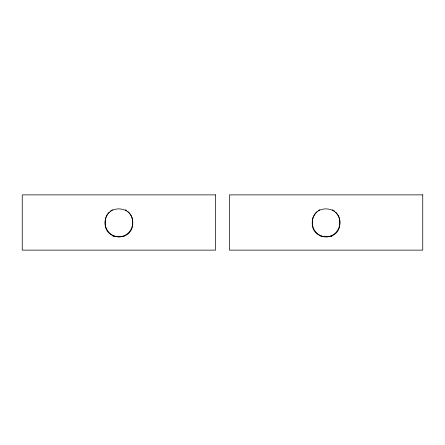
<?xml version="1.0" encoding="UTF-8"?>
<svg xmlns="http://www.w3.org/2000/svg" width="445" height="445" viewBox="0 0 445 445"><rect width="100%" height="100%" fill="white"/><g stroke="black" fill="none" stroke-linecap="round" stroke-linejoin="round"><path stroke-width="0.67" d="M315.077 213.85L313.236 217.21A14.807 14.802 0 0 0 313.808 229.069C315.31 232.073 317.886 234.526 320.995 235.811A13.356 13.356 0 0 0 331.163 235.817C334.718 234.348 337.555 231.344 338.918 227.762A14.807 14.802 0 0 0 338.345 215.903L335.841 212.348M109.159 212.348L107.362 214.64L106.082 217.21A14.807 14.802 0 0 0 106.655 229.069C108.157 232.073 110.727 234.526 113.837 235.811A13.356 13.356 0 0 0 124.005 235.817C127.559 234.348 130.396 231.344 131.764 227.762A14.807 14.802 0 0 0 131.192 215.903L129.923 213.85M315.672 213.083L317.018 211.692M110.215 211.358L110.983 210.78M111.367 210.491L112.579 209.756M318.52 210.491L319.732 209.756M113.03 236.312L124.122 236.312M320.878 236.312L331.97 236.312M332.421 209.756L333.633 210.491M125.267 209.756L126.48 210.491M334.017 210.78L334.785 211.358M127.982 211.692L129.328 213.083M105.131 222.172C103.652 240.723 132.382 242.264 132.716 223.579C134.19 205.028 105.459 203.482 105.131 222.172M312.284 222.172C310.81 240.723 339.541 242.264 339.869 223.579C341.348 205.028 312.618 203.482 312.284 222.172M215.597 194.877L22.25 194.877L22.25 250.123L215.597 250.123L215.597 194.877M422.75 194.877L229.403 194.877L229.403 250.123L422.75 250.123L422.75 194.877"/></g></svg>
